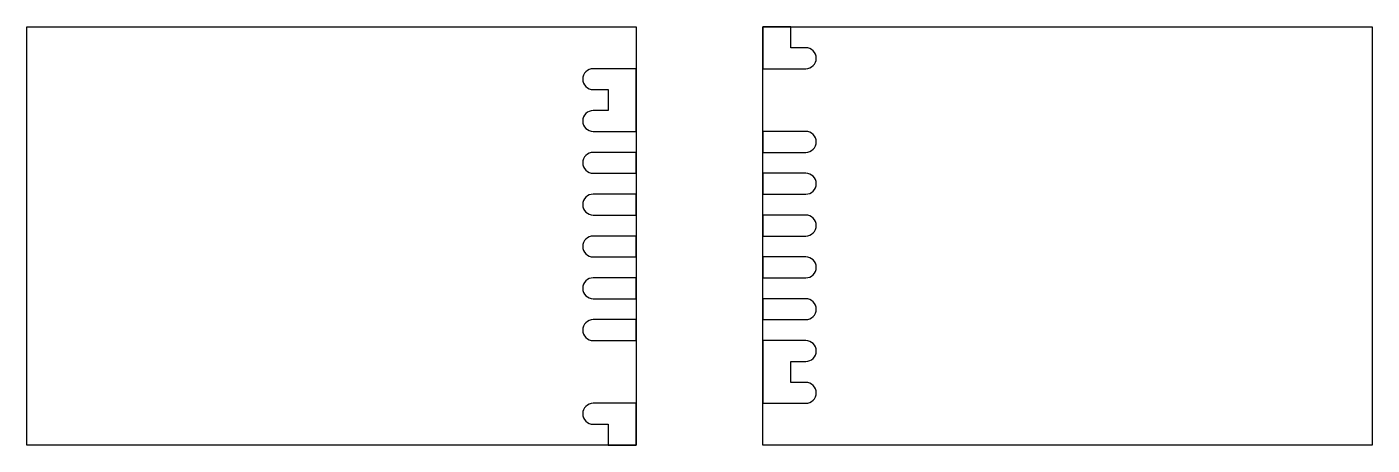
# Model space of a CAD drawing. Extents: x -1 to 529, y -173 to -8.
import ezdxf

# ---------------------------------------------------------------- set-up
doc = ezdxf.new("R2010")
doc.units = 0
doc.layers.add('1', color=7, linetype='CONTINUOUS')

# ---------------------------------------------------------------- blocks, each defined once
blk = doc.blocks.new('*M0')
at = {"layer": '1', "color": 7, "linetype": 'CONTINUOUS'}
for p, q in [((-1.49293, -8.20859, 11), (238.50707, -8.20859, 11)), ((-1.49293, -173.20859, 11), (-1.49293, -8.20859, 11)), ((-1.49293, -173.20859, -4), (-1.49293, -8.20859, -4)), ((-1.49293, -8.20859, -4), (238.50707, -8.20859, -4)), ((-1.49293, -8.20859, -4), (-1.49293, -8.20859, 11)), ((238.50707, -8.20859, 11), (238.50707, -24.70859, 11)), ((238.50707, -8.20859, -4), (238.50707, -173.20859, -4)), ((238.50707, -8.20859, -4), (238.50707, -8.20859, 11)), ((238.50707, -24.70859), (221.63207, -24.70859)), ((238.50707, -24.70859), (238.50707, -24.70859, 11)), ((238.50707, -49.45859), (238.50707, -24.70859)), ((221.63207, -32.95859), (227.50707, -32.95859)), ((227.50707, -32.95859), (227.50707, -41.20859)), ((227.50707, -41.20859), (221.63207, -41.20859)), ((221.63207, -49.45859), (238.50707, -49.45859)), ((238.50707, -49.45859), (238.50707, -49.45859, 11)), ((238.50707, -49.45859, 11), (238.50707, -57.70859, 11)), ((238.50707, -57.70859), (221.63207, -57.70859)), ((238.50707, -57.70859), (238.50707, -57.70859, 11)), ((238.50707, -65.95859), (238.50707, -57.70859)), ((221.63207, -65.95859), (238.50707, -65.95859)), ((238.50707, -65.95859), (238.50707, -65.95859, 11)), ((238.50707, -65.95859, 11), (238.50707, -74.20859, 11)), ((238.50707, -74.20859), (221.63207, -74.20859)), ((238.50707, -74.20859), (238.50707, -74.20859, 11)), ((238.50707, -82.45859), (238.50707, -74.20859)), ((221.63207, -82.45859), (238.50707, -82.45859)), ((238.50707, -82.45859), (238.50707, -82.45859, 11)), ((238.50707, -82.45859, 11), (238.50707, -90.70859, 11)), ((238.50707, -90.70859), (221.63207, -90.70859)), ((238.50707, -90.70859), (238.50707, -90.70859, 11)), ((238.50707, -98.95859), (238.50707, -90.70859)), ((221.63207, -98.95859), (238.50707, -98.95859)), ((238.50707, -98.95859), (238.50707, -98.95859, 11)), ((238.50707, -98.95859, 11), (238.50707, -107.20859, 11)), ((238.50707, -107.20859), (221.63207, -107.20859)), ((238.50707, -107.20859), (238.50707, -107.20859, 11)), ((238.50707, -115.45859), (238.50707, -107.20859)), ((221.63207, -115.45859), (238.50707, -115.45859)), ((238.50707, -115.45859), (238.50707, -115.45859, 11)), ((238.50707, -115.45859, 11), (238.50707, -123.70859, 11)), ((238.50707, -123.70859), (221.63207, -123.70859)), ((238.50707, -123.70859), (238.50707, -123.70859, 11)), ((238.50707, -131.95859), (238.50707, -123.70859)), ((221.63207, -131.95859), (238.50707, -131.95859)), ((238.50707, -131.95859), (238.50707, -131.95859, 11)), ((238.50707, -131.95859, 11), (238.50707, -156.70859, 11)), ((238.50707, -156.70859), (221.63207, -156.70859)), ((238.50707, -156.70859), (238.50707, -156.70859, 11)), ((238.50707, -173.20859), (238.50707, -156.70859)), ((221.63207, -164.95859), (227.50707, -164.95859)), ((227.50707, -164.95859), (227.50707, -173.20859)), ((227.50707, -173.20859, 11), (-1.49293, -173.20859, 11)), ((238.50707, -173.20859, -4), (-1.49293, -173.20859, -4)), ((-1.49293, -173.20859, -4), (-1.49293, -173.20859, 11)), ((227.50707, -173.20859), (227.50707, -173.20859, 11)), ((227.50707, -173.20859), (238.50707, -173.20859)), ((238.50707, -173.20859), (238.50707, -173.20859, -4))]:
    blk.add_line(p, q, dxfattribs=at)
for centre in [(221.63207, -28.83359), (221.63207, -45.33359), (221.63207, -61.83359), (221.63207, -78.33359), (221.63207, -94.83359), (221.63207, -111.33359), (221.63207, -127.83359), (221.63207, -160.83359)]:
    blk.add_arc(centre, 4.125, 90, 270, dxfattribs=at)
blk = doc.blocks.new('*M1')
at = {"layer": '1', "color": 7, "linetype": 'CONTINUOUS'}
for p, q in [((238.50707, -24.70859, 11), (221.63207, -24.70859, 11)), ((221.63207, -24.70859), (221.63207, -24.70859, 11)), ((217.50707, -28.83359), (217.50707, -28.83359, 11)), ((221.63207, -32.95859), (221.63207, -32.95859, 11)), ((221.63207, -32.95859), (221.63207, -32.95859, 11)), ((221.63207, -32.95859, 11), (227.50707, -32.95859, 11)), ((227.50707, -32.95859), (227.50707, -32.95859, 11)), ((227.50707, -32.95859, 11), (227.50707, -41.20859, 11)), ((227.50707, -41.20859, 11), (221.63207, -41.20859, 11)), ((221.63207, -41.20859), (221.63207, -41.20859, 11)), ((227.50707, -41.20859), (227.50707, -41.20859, 11)), ((217.50707, -45.33359), (217.50707, -45.33359, 11)), ((221.63207, -49.45859), (221.63207, -49.45859, 11)), ((221.63207, -49.45859), (221.63207, -49.45859, 11)), ((221.63207, -49.45859, 11), (238.50707, -49.45859, 11)), ((238.50707, -57.70859, 11), (221.63207, -57.70859, 11)), ((221.63207, -57.70859), (221.63207, -57.70859, 11)), ((217.50707, -61.83359), (217.50707, -61.83359, 11)), ((221.63207, -65.95859), (221.63207, -65.95859, 11)), ((221.63207, -65.95859), (221.63207, -65.95859, 11)), ((221.63207, -65.95859, 11), (238.50707, -65.95859, 11)), ((217.50707, -78.33359), (217.50707, -78.33359, 11)), ((238.50707, -74.20859, 11), (221.63207, -74.20859, 11)), ((221.63207, -74.20859), (221.63207, -74.20859, 11)), ((221.63207, -82.45859), (221.63207, -82.45859, 11)), ((221.63207, -82.45859), (221.63207, -82.45859, 11)), ((221.63207, -82.45859, 11), (238.50707, -82.45859, 11)), ((217.50707, -94.83359), (217.50707, -94.83359, 11)), ((238.50707, -90.70859, 11), (221.63207, -90.70859, 11)), ((221.63207, -90.70859), (221.63207, -90.70859, 11)), ((221.63207, -98.95859), (221.63207, -98.95859, 11)), ((221.63207, -98.95859), (221.63207, -98.95859, 11)), ((221.63207, -98.95859, 11), (238.50707, -98.95859, 11)), ((238.50707, -107.20859, 11), (221.63207, -107.20859, 11)), ((221.63207, -107.20859), (221.63207, -107.20859, 11)), ((217.50707, -111.33359), (217.50707, -111.33359, 11)), ((221.63207, -115.45859), (221.63207, -115.45859, 11)), ((221.63207, -115.45859, 11), (238.50707, -115.45859, 11)), ((221.63207, -115.45859), (221.63207, -115.45859, 11)), ((238.50707, -123.70859, 11), (221.63207, -123.70859, 11)), ((221.63207, -123.70859), (221.63207, -123.70859, 11)), ((217.50707, -127.83359), (217.50707, -127.83359, 11)), ((221.63207, -131.95859), (221.63207, -131.95859, 11)), ((221.63207, -131.95859), (221.63207, -131.95859, 11)), ((221.63207, -131.95859, 11), (238.50707, -131.95859, 11)), ((238.50707, -156.70859, 11), (221.63207, -156.70859, 11)), ((221.63207, -156.70859), (221.63207, -156.70859, 11)), ((217.50707, -160.83359), (217.50707, -160.83359, 11)), ((221.63207, -164.95859), (221.63207, -164.95859, 11)), ((221.63207, -164.95859), (221.63207, -164.95859, 11)), ((221.63207, -164.95859, 11), (227.50707, -164.95859, 11)), ((227.50707, -164.95859), (227.50707, -164.95859, 11)), ((227.50707, -164.95859, 11), (227.50707, -173.20859, 11))]:
    blk.add_line(p, q, dxfattribs=at)
for centre in [(221.63207, -28.83359, 11), (221.63207, -45.33359, 11), (221.63207, -61.83359, 11), (221.63207, -78.33359, 11), (221.63207, -94.83359, 11), (221.63207, -111.33359, 11), (221.63207, -127.83359, 11), (221.63207, -160.83359, 11)]:
    blk.add_arc(centre, 4.125, 90, 270, dxfattribs=at)
blk = doc.blocks.new('*M2')
at = {"layer": '1', "color": 7, "linetype": 'CONTINUOUS'}
for name in ['*M0', '*M1']:
    blk.add_blockref(name, (0, 0), dxfattribs=at)
blk = doc.blocks.new('*M3')
at = {"layer": '1', "color": 7, "linetype": 'CONTINUOUS'}
for p, q in [((-227.50707, 173.20859), (-238.50707, 173.20859)), ((-238.50707, 173.20859), (-238.50707, 156.70859)), ((-238.50707, 8.20859, -4), (-238.50707, 173.20859, -4)), ((-238.50707, 173.20859, -4), (1.49293, 173.20859, -4)), ((-238.50707, 173.20859), (-238.50707, 173.20859, -4)), ((-227.50707, 173.20859), (-227.50707, 173.20859, 11)), ((-227.50707, 164.95859), (-227.50707, 173.20859)), ((-227.50707, 173.20859, 11), (1.49293, 173.20859, 11)), ((1.49293, 173.20859, 11), (1.49293, 8.20859, 11)), ((1.49293, 173.20859, -4), (1.49293, 8.20859, -4)), ((1.49293, 173.20859, -4), (1.49293, 173.20859, 11)), ((-221.63207, 164.95859), (-227.50707, 164.95859)), ((-238.50707, 156.70859), (-221.63207, 156.70859)), ((-238.50707, 156.70859), (-238.50707, 156.70859, 11)), ((-238.50707, 131.95859, 11), (-238.50707, 156.70859, 11)), ((-238.50707, 131.95859), (-238.50707, 131.95859, 11)), ((-221.63207, 131.95859), (-238.50707, 131.95859)), ((-238.50707, 131.95859), (-238.50707, 123.70859)), ((-238.50707, 123.70859), (-221.63207, 123.70859)), ((-238.50707, 123.70859), (-238.50707, 123.70859, 11)), ((-238.50707, 115.45859, 11), (-238.50707, 123.70859, 11)), ((-238.50707, 115.45859), (-238.50707, 115.45859, 11)), ((-221.63207, 115.45859), (-238.50707, 115.45859)), ((-238.50707, 115.45859), (-238.50707, 107.20859)), ((-238.50707, 107.20859), (-221.63207, 107.20859)), ((-238.50707, 107.20859), (-238.50707, 107.20859, 11)), ((-238.50707, 98.95859, 11), (-238.50707, 107.20859, 11)), ((-238.50707, 98.95859), (-238.50707, 98.95859, 11)), ((-221.63207, 98.95859), (-238.50707, 98.95859)), ((-238.50707, 98.95859), (-238.50707, 90.70859)), ((-238.50707, 90.70859), (-221.63207, 90.70859)), ((-238.50707, 90.70859), (-238.50707, 90.70859, 11)), ((-238.50707, 82.45859, 11), (-238.50707, 90.70859, 11)), ((-238.50707, 82.45859), (-238.50707, 82.45859, 11)), ((-221.63207, 82.45859), (-238.50707, 82.45859)), ((-238.50707, 82.45859), (-238.50707, 74.20859)), ((-238.50707, 74.20859), (-221.63207, 74.20859)), ((-238.50707, 74.20859), (-238.50707, 74.20859, 11)), ((-238.50707, 65.95859, 11), (-238.50707, 74.20859, 11)), ((-238.50707, 65.95859), (-238.50707, 65.95859, 11)), ((-221.63207, 65.95859), (-238.50707, 65.95859)), ((-238.50707, 65.95859), (-238.50707, 57.70859)), ((-238.50707, 57.70859), (-221.63207, 57.70859)), ((-238.50707, 57.70859), (-238.50707, 57.70859, 11)), ((-238.50707, 49.45859, 11), (-238.50707, 57.70859, 11)), ((-238.50707, 49.45859), (-238.50707, 49.45859, 11)), ((-221.63207, 49.45859), (-238.50707, 49.45859)), ((-238.50707, 49.45859), (-238.50707, 24.70859)), ((-227.50707, 32.95859), (-227.50707, 41.20859)), ((-227.50707, 41.20859), (-221.63207, 41.20859)), ((-221.63207, 32.95859), (-227.50707, 32.95859)), ((-238.50707, 24.70859), (-221.63207, 24.70859)), ((-238.50707, 24.70859), (-238.50707, 24.70859, 11)), ((-238.50707, 8.20859, 11), (-238.50707, 24.70859, 11)), ((1.49293, 8.20859, 11), (-238.50707, 8.20859, 11)), ((1.49293, 8.20859, -4), (-238.50707, 8.20859, -4)), ((-238.50707, 8.20859, -4), (-238.50707, 8.20859, 11)), ((1.49293, 8.20859, -4), (1.49293, 8.20859, 11))]:
    blk.add_line(p, q, dxfattribs=at)
for centre in [(-221.63207, 160.83359), (-221.63207, 127.83359), (-221.63207, 111.33359), (-221.63207, 94.83359), (-221.63207, 78.33359), (-221.63207, 61.83359), (-221.63207, 45.33359), (-221.63207, 28.83359)]:
    blk.add_arc(centre, 4.125, 270, 90, dxfattribs=at)
blk = doc.blocks.new('*M4')
at = {"layer": '1', "color": 7, "linetype": 'CONTINUOUS'}
for p, q in [((-227.50707, 164.95859, 11), (-227.50707, 173.20859, 11)), ((-221.63207, 164.95859, 11), (-227.50707, 164.95859, 11)), ((-227.50707, 164.95859), (-227.50707, 164.95859, 11)), ((-221.63207, 164.95859), (-221.63207, 164.95859, 11)), ((-221.63207, 164.95859), (-221.63207, 164.95859, 11)), ((-217.50707, 160.83359), (-217.50707, 160.83359, 11)), ((-238.50707, 156.70859, 11), (-221.63207, 156.70859, 11)), ((-221.63207, 156.70859), (-221.63207, 156.70859, 11)), ((-221.63207, 131.95859, 11), (-238.50707, 131.95859, 11)), ((-221.63207, 131.95859), (-221.63207, 131.95859, 11)), ((-221.63207, 131.95859), (-221.63207, 131.95859, 11)), ((-217.50707, 127.83359), (-217.50707, 127.83359, 11)), ((-238.50707, 123.70859, 11), (-221.63207, 123.70859, 11)), ((-221.63207, 123.70859), (-221.63207, 123.70859, 11)), ((-221.63207, 115.45859, 11), (-238.50707, 115.45859, 11)), ((-221.63207, 115.45859), (-221.63207, 115.45859, 11)), ((-221.63207, 115.45859), (-221.63207, 115.45859, 11)), ((-217.50707, 111.33359), (-217.50707, 111.33359, 11)), ((-238.50707, 107.20859, 11), (-221.63207, 107.20859, 11)), ((-221.63207, 107.20859), (-221.63207, 107.20859, 11)), ((-221.63207, 98.95859, 11), (-238.50707, 98.95859, 11)), ((-221.63207, 98.95859), (-221.63207, 98.95859, 11)), ((-221.63207, 98.95859), (-221.63207, 98.95859, 11)), ((-238.50707, 90.70859, 11), (-221.63207, 90.70859, 11)), ((-221.63207, 90.70859), (-221.63207, 90.70859, 11)), ((-217.50707, 94.83359), (-217.50707, 94.83359, 11)), ((-221.63207, 82.45859, 11), (-238.50707, 82.45859, 11)), ((-221.63207, 82.45859), (-221.63207, 82.45859, 11)), ((-221.63207, 82.45859), (-221.63207, 82.45859, 11)), ((-238.50707, 74.20859, 11), (-221.63207, 74.20859, 11)), ((-221.63207, 74.20859), (-221.63207, 74.20859, 11)), ((-217.50707, 78.33359), (-217.50707, 78.33359, 11)), ((-221.63207, 65.95859, 11), (-238.50707, 65.95859, 11)), ((-221.63207, 65.95859), (-221.63207, 65.95859, 11)), ((-221.63207, 65.95859), (-221.63207, 65.95859, 11)), ((-217.50707, 61.83359), (-217.50707, 61.83359, 11)), ((-238.50707, 57.70859, 11), (-221.63207, 57.70859, 11)), ((-221.63207, 57.70859), (-221.63207, 57.70859, 11)), ((-221.63207, 49.45859, 11), (-238.50707, 49.45859, 11)), ((-221.63207, 49.45859), (-221.63207, 49.45859, 11)), ((-221.63207, 49.45859), (-221.63207, 49.45859, 11)), ((-217.50707, 45.33359), (-217.50707, 45.33359, 11)), ((-227.50707, 32.95859, 11), (-227.50707, 41.20859, 11)), ((-227.50707, 41.20859), (-227.50707, 41.20859, 11)), ((-227.50707, 41.20859, 11), (-221.63207, 41.20859, 11)), ((-221.63207, 41.20859), (-221.63207, 41.20859, 11)), ((-221.63207, 32.95859, 11), (-227.50707, 32.95859, 11)), ((-227.50707, 32.95859), (-227.50707, 32.95859, 11)), ((-221.63207, 32.95859), (-221.63207, 32.95859, 11)), ((-221.63207, 32.95859), (-221.63207, 32.95859, 11)), ((-217.50707, 28.83359), (-217.50707, 28.83359, 11)), ((-238.50707, 24.70859, 11), (-221.63207, 24.70859, 11)), ((-221.63207, 24.70859), (-221.63207, 24.70859, 11))]:
    blk.add_line(p, q, dxfattribs=at)
for centre in [(-221.63207, 160.83359, 11), (-221.63207, 127.83359, 11), (-221.63207, 111.33359, 11), (-221.63207, 94.83359, 11), (-221.63207, 78.33359, 11), (-221.63207, 61.83359, 11), (-221.63207, 45.33359, 11), (-221.63207, 28.83359, 11)]:
    blk.add_arc(centre, 4.125, 270, 90, dxfattribs=at)
blk = doc.blocks.new('*M5')
at = {"layer": '1', "color": 7, "linetype": 'CONTINUOUS'}
for name in ['*M3', '*M4']:
    blk.add_blockref(name, (0, 0), dxfattribs=at)

msp = doc.modelspace()

# ---------------------------------------------------------------- block references
at = {"layer": '1', "color": 7, "linetype": 'CONTINUOUS'}
for name, p in [('*M2', (0, 0)), ('*M5', (527.01414, -181.41718))]:
    msp.add_blockref(name, p, dxfattribs=at)

doc.saveas('drawing.dxf')
